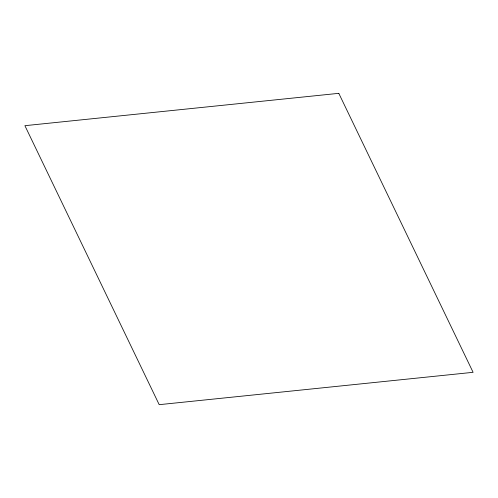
<?xml version="1.0" encoding="UTF-8"?>
<svg xmlns="http://www.w3.org/2000/svg" width="498" height="498" viewBox="0 0 498 498"><rect width="100%" height="100%" fill="white"/><g stroke="black" fill="none" stroke-linecap="round" stroke-linejoin="round"><path stroke-width="0.75" d="M338.796 93.331L24.9 125.683L159.204 404.669L473.1 372.317L338.796 93.331"/></g></svg>
